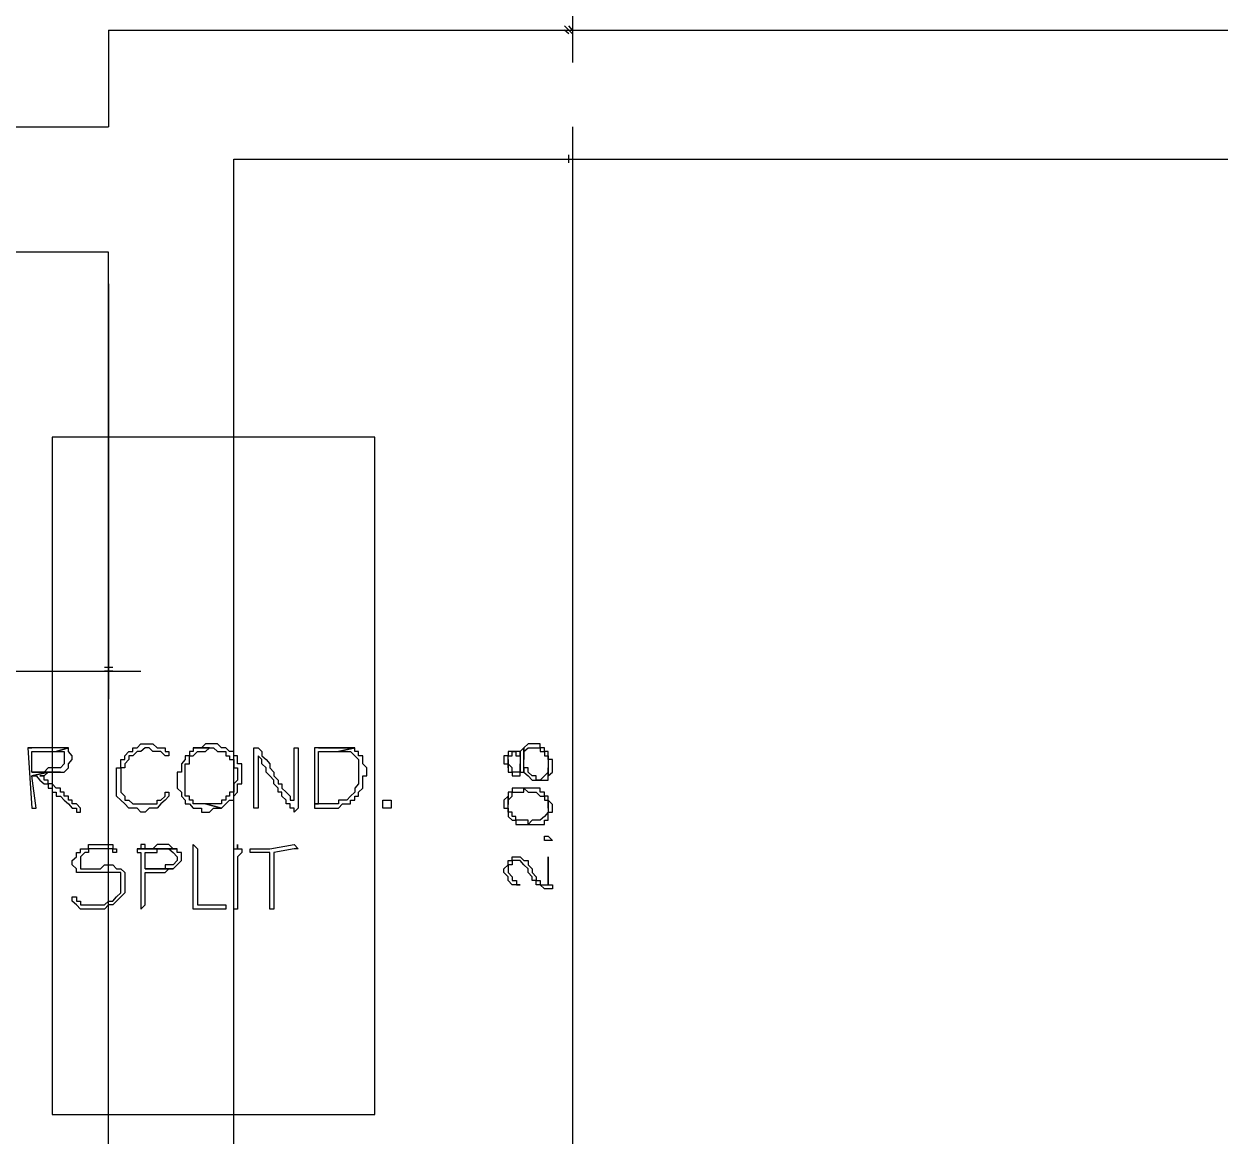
# Model space of a CAD drawing. Header units: millimetres. Extents: x -518.8 to -461.2, y 3.5 to 44.2.
# Drawn here: x -498.782 to -496.894, y 26.188 to 27.944 of the extents above; entities that cross this region are included whole.
import ezdxf

# ---------------------------------------------------------------- set-up
doc = ezdxf.new("R2010")
doc.units = ezdxf.units.MM
doc.header["$MEASUREMENT"] = 0
for name, color, linetype in [('10', 10, 'Continuous'), ('151', 151, 'Continuous'), ('16', 16, 'Continuous'), ('5', 5, 'Continuous'), ('MYSOLIDS', 7, 'Continuous')]:
    doc.layers.add(name, color=color, linetype=linetype)

msp = doc.modelspace()

# ---------------------------------------------------------------- linework, layer by layer
at = {"layer": '10'}
for points in [[(-498.6481, 27.9338), (-495.2933, 27.9338)], [(-500.0038, 27.7812), (-498.6481, 27.7812)], [(-498.4504, 25.6488), (-498.4504, 27.73), (-495.2933, 27.73)], [(-496.9925, 25.4451), (-498.6481, 25.4451), (-498.6481, 25.4451), (-498.6481, 27.5834), (-500.0038, 27.5834)]]:
    msp.add_lwpolyline(points, dxfattribs=at)
at = {"layer": '151'}
msp.add_lwpolyline([(-498.7369, 26.2218), (-498.2278, 26.2218), (-498.2278, 27.2909), (-498.7369, 27.2909), (-498.7369, 26.2218)], dxfattribs=at)
at = {"layer": '16'}
for points in [[(-497.9158, 28.9842), (-497.9158, 27.8827)], [(-497.9218, 27.9338), (-497.9286, 27.9406)], [(-497.9158, 27.9338), (-497.9218, 27.9406)], [(-498.597, 27.9338), (-497.8714, 27.9338)], [(-497.9218, 27.9278), (-497.9286, 27.9338)], [(-497.9158, 27.9278), (-497.9218, 27.9338)], [(-497.9158, 27.7812), (-497.9158, 25.5977)], [(-498.3993, 27.73), (-497.8714, 27.73)], [(-497.9218, 27.724), (-497.9218, 27.73), (-497.9218, 27.73), (-497.9218, 27.73), (-497.9218, 27.73), (-497.9218, 27.7368)], [(-497.9158, 27.7368), (-497.9158, 27.73), (-497.9158, 27.73), (-497.9158, 27.73), (-497.9158, 27.73), (-497.9158, 27.724)], [(-498.6481, 27.533), (-498.6481, 26.8774)], [(-500.0549, 26.9218), (-498.597, 26.9218)], [(-498.6542, 26.9278), (-498.6481, 26.9278), (-498.6481, 26.9278), (-498.6481, 26.9278), (-498.6481, 26.9278), (-498.6414, 26.9278)], [(-498.6414, 26.9218), (-498.6481, 26.9218), (-498.6481, 26.9218), (-498.6481, 26.9218), (-498.6481, 26.9218), (-498.6542, 26.9218)]]:
    msp.add_lwpolyline(points, dxfattribs=at)
at = {"layer": '5'}
msp.add_lwpolyline([(-498.6481, 27.9338), (-498.6481, 27.7812)], dxfattribs=at)
at = {"layer": 'MYSOLIDS'}
for points in [[(-498.5842, 26.8007), (-498.5902, 26.8007), (-498.597, 26.7947), (-498.597, 26.7947), (-498.603, 26.7947), (-498.603, 26.7947), (-498.6098, 26.7879), (-498.6158, 26.7879), (-498.6158, 26.7819), (-498.6158, 26.7819), (-498.6226, 26.7751), (-498.6226, 26.7751), (-498.6226, 26.7691), (-498.6286, 26.7691), (-498.6286, 26.7624), (-498.6286, 26.7624), (-498.6286, 26.7563), (-498.6286, 26.7496), (-498.6286, 26.7496), (-498.6286, 26.7436), (-498.6286, 26.7368), (-498.6286, 26.7308), (-498.6286, 26.7308), (-498.6226, 26.724), (-498.6226, 26.724), (-498.6226, 26.718), (-498.6158, 26.718), (-498.6098, 26.712), (-498.6098, 26.712), (-498.603, 26.712), (-498.603, 26.712), (-498.597, 26.712), (-498.5902, 26.712), (-498.5902, 26.712), (-498.5842, 26.712), (-498.5782, 26.712), (-498.5782, 26.712), (-498.5714, 26.712), (-498.5714, 26.718), (-498.5654, 26.718), (-498.5654, 26.718), (-498.5587, 26.724), (-498.5587, 26.724), (-498.5587, 26.7308), (-498.5527, 26.7308), (-498.5527, 26.7308), (-498.5527, 26.7308), (-498.5527, 26.724), (-498.5527, 26.724), (-498.5527, 26.724), (-498.5527, 26.724), (-498.5587, 26.718), (-498.5587, 26.718), (-498.5654, 26.712), (-498.5654, 26.712), (-498.5714, 26.7052), (-498.5714, 26.7052), (-498.5782, 26.7052), (-498.5782, 26.7052), (-498.5842, 26.7052), (-498.5902, 26.6992), (-498.5902, 26.6992), (-498.5902, 26.6992), (-498.597, 26.6992), (-498.603, 26.7052), (-498.6098, 26.7052), (-498.6098, 26.7052), (-498.6158, 26.7052), (-498.6226, 26.712), (-498.6226, 26.712), (-498.6226, 26.712), (-498.6286, 26.718), (-498.6286, 26.718), (-498.6354, 26.724), (-498.6354, 26.7308), (-498.6354, 26.7308), (-498.6354, 26.7368), (-498.6354, 26.7436), (-498.6354, 26.7436), (-498.6354, 26.7496), (-498.6354, 26.7563), (-498.6354, 26.7624), (-498.6354, 26.7624), (-498.6354, 26.7691), (-498.6286, 26.7691), (-498.6286, 26.7751), (-498.6286, 26.7819), (-498.6226, 26.7819), (-498.6226, 26.7879), (-498.6226, 26.7879), (-498.6158, 26.7947), (-498.6098, 26.7947), (-498.6098, 26.8007), (-498.603, 26.8007), (-498.603, 26.8007), (-498.597, 26.8067), (-498.5902, 26.8067), (-498.5902, 26.8067), (-498.5842, 26.8067), (-498.5782, 26.8067), (-498.5782, 26.8067), (-498.5714, 26.8007), (-498.5654, 26.8007), (-498.5654, 26.8007), (-498.5587, 26.8007), (-498.5587, 26.7947), (-498.5527, 26.7947), (-498.5527, 26.7879), (-498.5527, 26.7879), (-498.5527, 26.7879), (-498.5527, 26.7879), (-498.5527, 26.7879), (-498.5527, 26.7879), (-498.5587, 26.7879), (-498.5587, 26.7879), (-498.5587, 26.7879), (-498.5587, 26.7879), (-498.5654, 26.7947), (-498.5714, 26.7947), (-498.5714, 26.7947), (-498.5782, 26.7947), (-498.5842, 26.8007), (-498.5842, 26.8007), (-498.5842, 26.8007), (-498.5842, 26.8007), (-498.5842, 26.8007)], [(-498.4887, 26.8067), (-498.4887, 26.8067), (-498.4887, 26.8067), (-498.4948, 26.8067), (-498.5015, 26.8007), (-498.5075, 26.8007), (-498.5075, 26.8007), (-498.5143, 26.8007), (-498.4887, 26.8007), (-498.4887, 26.8007), (-498.4827, 26.8007), (-498.476, 26.7947), (-498.4699, 26.7947), (-498.4699, 26.7947), (-498.4632, 26.7947), (-498.4632, 26.7879), (-498.4572, 26.7879), (-498.4572, 26.7879), (-498.4572, 26.7819), (-498.4504, 26.7819), (-498.4504, 26.7751), (-498.4504, 26.7691), (-498.4444, 26.7691), (-498.4444, 26.7624), (-498.4444, 26.7563), (-498.4444, 26.7563), (-498.4444, 26.7496), (-498.4444, 26.7496), (-498.4504, 26.7436), (-498.4504, 26.7368), (-498.4504, 26.7368), (-498.4504, 26.7308), (-498.4572, 26.7308), (-498.4572, 26.724), (-498.4632, 26.724), (-498.4632, 26.718), (-498.4699, 26.718), (-498.4699, 26.712), (-498.476, 26.712), (-498.4827, 26.712), (-498.4827, 26.712), (-498.4887, 26.712), (-498.4948, 26.712), (-498.4699, 26.7052), (-498.4632, 26.712), (-498.4632, 26.712), (-498.4572, 26.718), (-498.4572, 26.718), (-498.4504, 26.718), (-498.4504, 26.724), (-498.4504, 26.724), (-498.4444, 26.7308), (-498.4444, 26.7368), (-498.4444, 26.7368), (-498.4444, 26.7436), (-498.4376, 26.7436), (-498.4376, 26.7496), (-498.4376, 26.7563), (-498.4376, 26.7563), (-498.4376, 26.7624), (-498.4376, 26.7624), (-498.4376, 26.7691), (-498.4376, 26.7751), (-498.4444, 26.7751), (-498.4444, 26.7819), (-498.4444, 26.7879), (-498.4504, 26.7879), (-498.4504, 26.7947), (-498.4504, 26.7947), (-498.4572, 26.7947), (-498.4632, 26.8007), (-498.4632, 26.8007), (-498.4699, 26.8007), (-498.4699, 26.8007), (-498.476, 26.8067), (-498.4827, 26.8067), (-498.4887, 26.8067), (-498.4887, 26.8067)], [(-497.9925, 26.8007), (-497.9925, 26.7819), (-497.9925, 26.7879), (-497.9925, 26.7879), (-497.9925, 26.7947), (-497.9925, 26.7947), (-497.9857, 26.8007), (-497.9857, 26.8007), (-497.9857, 26.8007), (-497.9797, 26.8007), (-497.9797, 26.8007), (-497.973, 26.8007), (-497.973, 26.8007), (-497.9669, 26.8007), (-497.9669, 26.8007), (-497.9669, 26.7947), (-497.9602, 26.7947), (-497.9602, 26.7947), (-497.9602, 26.7879), (-497.9602, 26.7879), (-497.9542, 26.7879), (-497.9542, 26.7819), (-497.9542, 26.7819), (-497.9542, 26.7751), (-497.9542, 26.7751), (-497.9542, 26.7691), (-497.9542, 26.7563), (-497.9542, 26.7563), (-497.9474, 26.7624), (-497.9474, 26.7624), (-497.9474, 26.7691), (-497.9474, 26.7691), (-497.9474, 26.7691), (-497.9474, 26.7751), (-497.9474, 26.7751), (-497.9474, 26.7819), (-497.9542, 26.7819), (-497.9542, 26.7879), (-497.9542, 26.7879), (-497.9542, 26.7879), (-497.9542, 26.7947), (-497.9602, 26.7947), (-497.9602, 26.8007), (-497.9602, 26.8007), (-497.9602, 26.8007), (-497.9669, 26.8007), (-497.9669, 26.8067), (-497.973, 26.8067), (-497.973, 26.8067), (-497.973, 26.8067), (-497.9797, 26.8067), (-497.9797, 26.8067), (-497.9857, 26.8067), (-497.9857, 26.8067), (-497.9857, 26.8067), (-497.9925, 26.8007), (-497.9925, 26.8007), (-497.9925, 26.8007), (-497.9925, 26.8007)], [(-498.7308, 26.8007), (-498.7308, 26.8007), (-498.7369, 26.8007), (-498.7436, 26.8007), (-498.7496, 26.8007), (-498.7496, 26.8007), (-498.7496, 26.8007), (-498.7564, 26.8007), (-498.7624, 26.8007), (-498.7692, 26.8007), (-498.7752, 26.8007), (-498.7692, 26.7052), (-498.7692, 26.7052), (-498.7692, 26.7052), (-498.7624, 26.7052), (-498.7624, 26.7052), (-498.7624, 26.7052), (-498.7692, 26.7563), (-498.7436, 26.7624), (-498.7369, 26.7624), (-498.7369, 26.7624), (-498.7308, 26.7624), (-498.7241, 26.7624), (-498.7241, 26.7624), (-498.7692, 26.7624), (-498.7692, 26.7947), (-498.7624, 26.7947), (-498.7624, 26.7947), (-498.7564, 26.7947), (-498.7496, 26.7947), (-498.7496, 26.7947), (-498.7436, 26.7947), (-498.7369, 26.7947), (-498.7308, 26.7947), (-498.7113, 26.8007), (-498.7181, 26.8007), (-498.7181, 26.8007), (-498.7241, 26.8007), (-498.7308, 26.8007), (-498.7308, 26.8007), (-498.7308, 26.8007)], [(-498.7692, 26.8007), (-498.7752, 26.8007), (-498.7752, 26.8007), (-498.7692, 26.8007), (-498.7692, 26.8007), (-498.7692, 26.8007), (-498.7692, 26.8007)], [(-498.7113, 26.8007), (-498.7308, 26.7947), (-498.7308, 26.7947), (-498.7241, 26.7947), (-498.7241, 26.7947), (-498.7181, 26.7947), (-498.7181, 26.7947), (-498.7181, 26.7879), (-498.7181, 26.7819), (-498.7181, 26.7819), (-498.7181, 26.7751), (-498.7181, 26.7751), (-498.7241, 26.7691), (-498.7241, 26.7691), (-498.7308, 26.7691), (-498.7308, 26.7691), (-498.7369, 26.7691), (-498.7369, 26.7691), (-498.7436, 26.7691), (-498.7496, 26.7624), (-498.7564, 26.7624), (-498.7624, 26.7624), (-498.7692, 26.7624), (-498.7241, 26.7624), (-498.7181, 26.7624), (-498.7181, 26.7624), (-498.7113, 26.7691), (-498.7113, 26.7691), (-498.7113, 26.7751), (-498.7053, 26.7819), (-498.7053, 26.7819), (-498.7053, 26.7879), (-498.7113, 26.7947), (-498.7113, 26.7947), (-498.7113, 26.8007), (-498.7113, 26.8007)], [(-498.5143, 26.8007), (-498.5143, 26.7947), (-498.5203, 26.7947), (-498.5203, 26.7879), (-498.5271, 26.7879), (-498.5271, 26.7879), (-498.5271, 26.7819), (-498.5331, 26.7751), (-498.5331, 26.7751), (-498.5331, 26.7691), (-498.5331, 26.7624), (-498.5399, 26.7624), (-498.5399, 26.7563), (-498.5399, 26.7496), (-498.5399, 26.7496), (-498.5399, 26.7436), (-498.5399, 26.7368), (-498.5331, 26.7308), (-498.5331, 26.7308), (-498.5331, 26.724), (-498.5331, 26.724), (-498.5271, 26.718), (-498.5271, 26.712), (-498.5203, 26.712), (-498.5203, 26.712), (-498.5143, 26.7052), (-498.5143, 26.7052), (-498.5075, 26.7052), (-498.5015, 26.7052), (-498.5015, 26.6992), (-498.4948, 26.6992), (-498.4948, 26.6992), (-498.4887, 26.6992), (-498.4827, 26.7052), (-498.476, 26.7052), (-498.476, 26.7052), (-498.476, 26.7052), (-498.4699, 26.7052), (-498.4948, 26.712), (-498.4948, 26.712), (-498.5015, 26.712), (-498.5075, 26.712), (-498.5075, 26.712), (-498.5143, 26.712), (-498.5143, 26.718), (-498.5203, 26.718), (-498.5203, 26.718), (-498.5203, 26.724), (-498.5271, 26.724), (-498.5271, 26.7308), (-498.5271, 26.7368), (-498.5271, 26.7368), (-498.5271, 26.7436), (-498.5271, 26.7496), (-498.5271, 26.7496), (-498.5271, 26.7563), (-498.5271, 26.7624), (-498.5271, 26.7691), (-498.5271, 26.7691), (-498.5271, 26.7751), (-498.5203, 26.7751), (-498.5203, 26.7819), (-498.5203, 26.7879), (-498.5143, 26.7879), (-498.5143, 26.7879), (-498.5075, 26.7947), (-498.5075, 26.7947), (-498.5015, 26.7947), (-498.4948, 26.7947), (-498.4887, 26.8007), (-498.4887, 26.8007), (-498.5143, 26.8007), (-498.5143, 26.8007)], [(-498.4121, 26.7879), (-498.4121, 26.7052), (-498.4121, 26.7052), (-498.4121, 26.7052), (-498.4121, 26.7052), (-498.4121, 26.7052), (-498.4188, 26.7052), (-498.4188, 26.7052), (-498.4188, 26.7052), (-498.4188, 26.7052), (-498.4188, 26.7947), (-498.4188, 26.8007), (-498.4188, 26.8007), (-498.4121, 26.8007), (-498.4121, 26.8007), (-498.4121, 26.8007), (-498.4121, 26.8007), (-498.406, 26.7947), (-498.406, 26.7947), (-498.406, 26.7947), (-498.406, 26.7879), (-498.3993, 26.7819), (-498.3993, 26.7819), (-498.3933, 26.7751), (-498.3933, 26.7691), (-498.3933, 26.7691), (-498.3872, 26.7624), (-498.3872, 26.7624), (-498.3872, 26.7563), (-498.3805, 26.7496), (-498.3805, 26.7496), (-498.3805, 26.7436), (-498.3745, 26.7436), (-498.3745, 26.7368), (-498.3677, 26.7308), (-498.3677, 26.7308), (-498.3617, 26.724), (-498.3617, 26.724), (-498.3617, 26.718), (-498.3549, 26.718), (-498.3549, 26.718), (-498.3549, 26.724), (-498.3549, 26.724), (-498.3549, 26.7308), (-498.3549, 26.7368), (-498.3549, 26.7368), (-498.3549, 26.7436), (-498.3549, 26.7496), (-498.3549, 26.7496), (-498.3549, 26.7563), (-498.3549, 26.7624), (-498.3549, 26.7691), (-498.3549, 26.7691), (-498.3549, 26.7751), (-498.3549, 26.7751), (-498.3549, 26.7819), (-498.3549, 26.7879), (-498.3549, 26.7947), (-498.3549, 26.8007), (-498.3549, 26.8007), (-498.3549, 26.8007), (-498.3549, 26.8007), (-498.3549, 26.8007), (-498.3549, 26.8007), (-498.3489, 26.8007), (-498.3489, 26.8007), (-498.3489, 26.8007), (-498.3489, 26.8007), (-498.3489, 26.7947), (-498.3489, 26.7947), (-498.3489, 26.7879), (-498.3489, 26.7879), (-498.3489, 26.7819), (-498.3489, 26.7751), (-498.3489, 26.7691), (-498.3489, 26.7691), (-498.3489, 26.7624), (-498.3489, 26.7563), (-498.3489, 26.7496), (-498.3489, 26.7496), (-498.3489, 26.7496), (-498.3489, 26.7436), (-498.3489, 26.7368), (-498.3489, 26.7308), (-498.3489, 26.7308), (-498.3489, 26.724), (-498.3489, 26.718), (-498.3489, 26.712), (-498.3489, 26.712), (-498.3489, 26.7052), (-498.3489, 26.7052), (-498.3489, 26.7052), (-498.3489, 26.7052), (-498.3549, 26.6992), (-498.3549, 26.6992), (-498.3549, 26.7052), (-498.3549, 26.7052), (-498.3617, 26.7052), (-498.3617, 26.712), (-498.3677, 26.712), (-498.3677, 26.718), (-498.3745, 26.724), (-498.3745, 26.7308), (-498.3805, 26.7308), (-498.3805, 26.7368), (-498.3805, 26.7368), (-498.3872, 26.7436), (-498.3872, 26.7496), (-498.3872, 26.7496), (-498.3933, 26.7563), (-498.3933, 26.7563), (-498.3993, 26.7624), (-498.3993, 26.7691), (-498.3993, 26.7691), (-498.406, 26.7751), (-498.406, 26.7819), (-498.4121, 26.7879), (-498.4121, 26.7879), (-498.4121, 26.7879), (-498.4121, 26.7879), (-498.4121, 26.7879)], [(-498.2594, 26.8007), (-498.285, 26.7947), (-498.285, 26.7947), (-498.279, 26.7947), (-498.2722, 26.7947), (-498.2722, 26.7947), (-498.2662, 26.7947), (-498.2594, 26.7879), (-498.2594, 26.7879), (-498.2594, 26.7879), (-498.2594, 26.7879), (-498.2534, 26.7819), (-498.2534, 26.7751), (-498.2534, 26.7751), (-498.2534, 26.7691), (-498.2534, 26.7624), (-498.2534, 26.7563), (-498.2534, 26.7563), (-498.2534, 26.7496), (-498.2534, 26.7436), (-498.2534, 26.7436), (-498.2594, 26.7368), (-498.2594, 26.7368), (-498.2594, 26.7308), (-498.2662, 26.724), (-498.2662, 26.724), (-498.2722, 26.718), (-498.2722, 26.718), (-498.279, 26.718), (-498.285, 26.718), (-498.285, 26.712), (-498.2918, 26.712), (-498.2918, 26.712), (-498.2978, 26.712), (-498.2978, 26.712), (-498.3038, 26.712), (-498.3105, 26.712), (-498.3166, 26.712), (-498.3233, 26.712), (-498.3233, 26.7052), (-498.3233, 26.7052), (-498.3233, 26.7052), (-498.3166, 26.7052), (-498.3105, 26.7052), (-498.3105, 26.7052), (-498.3038, 26.7052), (-498.2978, 26.7052), (-498.2918, 26.7052), (-498.2918, 26.7052), (-498.285, 26.7052), (-498.285, 26.7052), (-498.279, 26.712), (-498.2722, 26.712), (-498.2722, 26.712), (-498.2662, 26.712), (-498.2662, 26.718), (-498.2594, 26.718), (-498.2594, 26.724), (-498.2534, 26.724), (-498.2534, 26.7308), (-498.2534, 26.7308), (-498.2466, 26.7368), (-498.2466, 26.7368), (-498.2466, 26.7436), (-498.2466, 26.7496), (-498.2466, 26.7563), (-498.2406, 26.7563), (-498.2406, 26.7624), (-498.2406, 26.7624), (-498.2406, 26.7691), (-498.2466, 26.7751), (-498.2466, 26.7819), (-498.2466, 26.7819), (-498.2466, 26.7879), (-498.2534, 26.7879), (-498.2534, 26.7947), (-498.2534, 26.7947), (-498.2594, 26.7947), (-498.2594, 26.8007), (-498.2594, 26.8007)], [(-498.3166, 26.8007), (-498.3233, 26.8007), (-498.3233, 26.8007), (-498.3233, 26.7947), (-498.3233, 26.7947), (-498.3233, 26.7879), (-498.3233, 26.7819), (-498.3233, 26.7819), (-498.3233, 26.7751), (-498.3233, 26.7691), (-498.3233, 26.7624), (-498.3233, 26.7624), (-498.3233, 26.7563), (-498.3233, 26.7496), (-498.3233, 26.7436), (-498.3233, 26.7436), (-498.3233, 26.7368), (-498.3233, 26.7308), (-498.3233, 26.724), (-498.3233, 26.724), (-498.3233, 26.718), (-498.3233, 26.712), (-498.3233, 26.712), (-498.3166, 26.712), (-498.3166, 26.712), (-498.3166, 26.718), (-498.3166, 26.724), (-498.3166, 26.724), (-498.3166, 26.7308), (-498.3166, 26.7368), (-498.3166, 26.7436), (-498.3166, 26.7436), (-498.3166, 26.7496), (-498.3166, 26.7496), (-498.3166, 26.7563), (-498.3166, 26.7624), (-498.3166, 26.7691), (-498.3166, 26.7691), (-498.3166, 26.7751), (-498.3166, 26.7819), (-498.3166, 26.7819), (-498.3166, 26.7879), (-498.3166, 26.7947), (-498.3166, 26.7947), (-498.3105, 26.7947), (-498.3038, 26.7947), (-498.2978, 26.7947), (-498.2978, 26.7947), (-498.2918, 26.7947), (-498.2918, 26.7947), (-498.285, 26.7947), (-498.2594, 26.8007), (-498.2662, 26.8007), (-498.3166, 26.8007), (-498.3166, 26.8007), (-498.3166, 26.8007), (-498.3166, 26.8007)], [(-498.285, 26.8007), (-498.285, 26.8007), (-498.2918, 26.8007), (-498.2978, 26.8007), (-498.2978, 26.8007), (-498.3038, 26.8007), (-498.3038, 26.8007), (-498.3105, 26.8007), (-498.3166, 26.8007), (-498.2662, 26.8007), (-498.2662, 26.8007), (-498.2722, 26.8007), (-498.279, 26.8007), (-498.285, 26.8007), (-498.285, 26.8007)], [(-498.0241, 26.7819), (-498.0241, 26.7819), (-498.0241, 26.7751), (-498.0173, 26.7751), (-498.0173, 26.7691), (-498.0173, 26.7691), (-498.0173, 26.7819), (-498.0173, 26.7819), (-498.0173, 26.7879), (-498.0173, 26.7879), (-498.0113, 26.7879), (-498.0113, 26.7947), (-498.0113, 26.7947), (-498.0113, 26.7947), (-498.0053, 26.7947), (-498.0053, 26.7879), (-497.9985, 26.7879), (-497.9985, 26.7879), (-497.9985, 26.7819), (-497.9985, 26.7819), (-497.9985, 26.7751), (-497.9985, 26.7751), (-497.9985, 26.7624), (-497.9985, 26.7624), (-497.9925, 26.7624), (-497.9925, 26.7691), (-497.9925, 26.7624), (-497.9925, 26.7624), (-497.9857, 26.7563), (-497.9857, 26.7563), (-497.9857, 26.7563), (-497.9797, 26.7496), (-497.9797, 26.7496), (-497.9797, 26.7496), (-497.973, 26.7496), (-497.973, 26.7496), (-497.9669, 26.7496), (-497.9669, 26.7496), (-497.9602, 26.7496), (-497.9602, 26.7496), (-497.9542, 26.7496), (-497.9542, 26.7563), (-497.9542, 26.7563), (-497.9542, 26.7691), (-497.9542, 26.7691), (-497.9542, 26.7624), (-497.9542, 26.7624), (-497.9542, 26.7624), (-497.9602, 26.7563), (-497.9602, 26.7563), (-497.9602, 26.7563), (-497.9669, 26.7496), (-497.9669, 26.7496), (-497.9669, 26.7496), (-497.973, 26.7496), (-497.973, 26.7563), (-497.9797, 26.7563), (-497.9797, 26.7563), (-497.9797, 26.7563), (-497.9857, 26.7624), (-497.9857, 26.7624), (-497.9857, 26.7624), (-497.9857, 26.7691), (-497.9925, 26.7691), (-497.9925, 26.7751), (-497.9925, 26.7751), (-497.9925, 26.7751), (-497.9925, 26.7819), (-497.9925, 26.7819), (-497.9925, 26.8007), (-497.9985, 26.7947), (-497.9985, 26.7947), (-497.9985, 26.7879), (-497.9985, 26.7879), (-497.9985, 26.7947), (-498.0053, 26.7947), (-498.0053, 26.7947), (-498.0053, 26.7947), (-498.0113, 26.7947), (-498.0113, 26.7947), (-498.0113, 26.7947), (-498.0173, 26.7947), (-498.0173, 26.7947), (-498.0173, 26.7947), (-498.0173, 26.7879), (-498.0241, 26.7879), (-498.0241, 26.7819), (-498.0241, 26.7819)], [(-498.0173, 26.7691), (-498.0173, 26.7624), (-498.0113, 26.7624), (-498.0113, 26.7624), (-498.0113, 26.7563), (-498.0053, 26.7563), (-498.0053, 26.7563), (-498.0053, 26.7563), (-497.9985, 26.7563), (-497.9985, 26.7624), (-497.9985, 26.7751), (-497.9985, 26.7691), (-497.9985, 26.7691), (-497.9985, 26.7624), (-497.9985, 26.7624), (-498.0053, 26.7624), (-498.0053, 26.7624), (-498.0053, 26.7624), (-498.0113, 26.7624), (-498.0113, 26.7691), (-498.0113, 26.7691), (-498.0173, 26.7751), (-498.0173, 26.7751), (-498.0173, 26.7751), (-498.0173, 26.7819), (-498.0173, 26.7691), (-498.0173, 26.7691)], [(-498.7436, 26.7624), (-498.7692, 26.7563), (-498.7624, 26.7563), (-498.7564, 26.7496), (-498.7564, 26.7496), (-498.7496, 26.7436), (-498.7436, 26.7436), (-498.7436, 26.7368), (-498.7369, 26.7368), (-498.7369, 26.7308), (-498.7308, 26.7308), (-498.7308, 26.724), (-498.7241, 26.724), (-498.7241, 26.724), (-498.7181, 26.718), (-498.7181, 26.718), (-498.7181, 26.718), (-498.7113, 26.712), (-498.7053, 26.7052), (-498.6985, 26.7052), (-498.6985, 26.6992), (-498.6925, 26.6992), (-498.6925, 26.6992), (-498.6925, 26.6992), (-498.6925, 26.7052), (-498.6925, 26.7052), (-498.6925, 26.7052), (-498.6985, 26.712), (-498.6985, 26.712), (-498.6985, 26.712), (-498.7053, 26.712), (-498.7053, 26.718), (-498.7113, 26.718), (-498.7113, 26.724), (-498.7181, 26.724), (-498.7181, 26.7308), (-498.7241, 26.7308), (-498.7241, 26.7368), (-498.7308, 26.7368), (-498.7308, 26.7368), (-498.7369, 26.7436), (-498.7436, 26.7436), (-498.7436, 26.7496), (-498.7496, 26.7496), (-498.7496, 26.7563), (-498.7564, 26.7563), (-498.7564, 26.7563), (-498.7496, 26.7563), (-498.7436, 26.7624), (-498.7436, 26.7624)], [(-498.0173, 26.724), (-498.0173, 26.7112), (-498.0173, 26.7112), (-498.0173, 26.718), (-498.0173, 26.718), (-498.0113, 26.724), (-498.0113, 26.724), (-498.0113, 26.7308), (-498.0113, 26.7308), (-498.0053, 26.7308), (-498.0053, 26.7308), (-497.9985, 26.7308), (-497.9985, 26.7308), (-497.9925, 26.7308), (-497.9925, 26.7368), (-497.9925, 26.7368), (-497.9857, 26.7308), (-497.9857, 26.7308), (-497.9797, 26.7308), (-497.9797, 26.7308), (-497.9797, 26.7308), (-497.973, 26.7308), (-497.973, 26.7308), (-497.9669, 26.724), (-497.9669, 26.724), (-497.9602, 26.724), (-497.9602, 26.724), (-497.9602, 26.718), (-497.9602, 26.718), (-497.9542, 26.718), (-497.9542, 26.7112), (-497.9542, 26.7112), (-497.9542, 26.7052), (-497.9542, 26.718), (-497.9542, 26.724), (-497.9542, 26.724), (-497.9602, 26.724), (-497.9602, 26.7308), (-497.9669, 26.7308), (-497.9669, 26.7308), (-497.9669, 26.7368), (-497.973, 26.7368), (-497.973, 26.7368), (-497.9797, 26.7368), (-497.9797, 26.7368), (-497.9857, 26.7368), (-497.9857, 26.7368), (-497.9925, 26.7368), (-497.9925, 26.7368), (-497.9985, 26.7368), (-497.9985, 26.7368), (-498.0053, 26.7368), (-498.0053, 26.7368), (-498.0113, 26.7368), (-498.0113, 26.7308), (-498.0113, 26.7308), (-498.0113, 26.7308), (-498.0173, 26.7308), (-498.0173, 26.724), (-498.0173, 26.724)], [(-498.2083, 26.7052), (-498.2151, 26.7052), (-498.2151, 26.7052), (-498.2151, 26.7112), (-498.2151, 26.7112), (-498.2151, 26.7112), (-498.2151, 26.718), (-498.2083, 26.718), (-498.2083, 26.718), (-498.2023, 26.718), (-498.2023, 26.718), (-498.2023, 26.7112), (-498.2023, 26.7112), (-498.2023, 26.7052), (-498.2083, 26.7052), (-498.2083, 26.7052), (-498.2083, 26.7052), (-498.2083, 26.7052), (-498.2083, 26.7052), (-498.2083, 26.7052)], [(-498.0241, 26.7112), (-498.0241, 26.7112), (-498.0241, 26.7052), (-498.0173, 26.7052), (-498.0173, 26.6992), (-498.0173, 26.6992), (-498.0173, 26.6924), (-498.0173, 26.6924), (-498.0113, 26.6864), (-498.0113, 26.6864), (-498.0053, 26.6864), (-498.0053, 26.6864), (-498.0053, 26.6797), (-497.9985, 26.6797), (-497.9985, 26.6797), (-497.9985, 26.6797), (-497.9925, 26.6797), (-497.9925, 26.6797), (-497.9857, 26.6797), (-497.9857, 26.6797), (-497.9797, 26.6797), (-497.9797, 26.6797), (-497.973, 26.6797), (-497.973, 26.6797), (-497.9669, 26.6797), (-497.9669, 26.6797), (-497.9602, 26.6797), (-497.9602, 26.6864), (-497.9602, 26.6864), (-497.9542, 26.6864), (-497.9542, 26.6924), (-497.9542, 26.6924), (-497.9542, 26.6992), (-497.9542, 26.6992), (-497.9474, 26.6992), (-497.9474, 26.7052), (-497.9474, 26.7052), (-497.9474, 26.7112), (-497.9474, 26.7112), (-497.9542, 26.718), (-497.9542, 26.718), (-497.9542, 26.718), (-497.9542, 26.7052), (-497.9542, 26.7052), (-497.9542, 26.7052), (-497.9542, 26.6992), (-497.9542, 26.6992), (-497.9602, 26.6924), (-497.9602, 26.6924), (-497.9602, 26.6924), (-497.9669, 26.6864), (-497.9669, 26.6864), (-497.9669, 26.6864), (-497.973, 26.6864), (-497.973, 26.6864), (-497.9797, 26.6864), (-497.9857, 26.6797), (-497.9857, 26.6797), (-497.9857, 26.6864), (-497.9925, 26.6864), (-497.9925, 26.6864), (-497.9985, 26.6864), (-497.9985, 26.6864), (-498.0053, 26.6864), (-498.0053, 26.6864), (-498.0053, 26.6924), (-498.0053, 26.6924), (-498.0113, 26.6924), (-498.0113, 26.6992), (-498.0113, 26.6992), (-498.0173, 26.6992), (-498.0173, 26.7052), (-498.0173, 26.7052), (-498.0173, 26.7112), (-498.0173, 26.724), (-498.0173, 26.724), (-498.0173, 26.724), (-498.0241, 26.718), (-498.0241, 26.718), (-498.0241, 26.7112), (-498.0241, 26.7112)], [(-497.9474, 26.6541), (-497.9542, 26.6541), (-497.9542, 26.6541), (-497.9542, 26.6541), (-497.9542, 26.6541), (-497.9602, 26.6541), (-497.9602, 26.6541), (-497.9602, 26.6541), (-497.9602, 26.6541), (-497.9602, 26.6609), (-497.9602, 26.6609), (-497.9542, 26.6609), (-497.9542, 26.6609), (-497.9542, 26.6609), (-497.9542, 26.6609), (-497.9474, 26.6541), (-497.9474, 26.6541), (-497.9474, 26.6541), (-497.9474, 26.6541), (-497.9474, 26.6541)], [(-498.6354, 26.6353), (-498.6414, 26.6353), (-498.6414, 26.6353), (-498.6414, 26.6353), (-498.6414, 26.6353), (-498.6414, 26.6413), (-498.6481, 26.6413), (-498.6542, 26.6413), (-498.6609, 26.6413), (-498.6609, 26.6413), (-498.6609, 26.6413), (-498.6669, 26.6413), (-498.6737, 26.6413), (-498.6797, 26.6413), (-498.6797, 26.6353), (-498.6857, 26.6353), (-498.6857, 26.6353), (-498.6925, 26.6285), (-498.6925, 26.6225), (-498.6925, 26.6225), (-498.6925, 26.6225), (-498.6925, 26.6157), (-498.6925, 26.6097), (-498.6857, 26.6097), (-498.6857, 26.6097), (-498.6797, 26.6097), (-498.6797, 26.6097), (-498.6737, 26.6097), (-498.6669, 26.6097), (-498.6669, 26.6097), (-498.6669, 26.6097), (-498.6609, 26.6097), (-498.6542, 26.6157), (-498.6481, 26.6157), (-498.6481, 26.6157), (-498.6414, 26.6157), (-498.6354, 26.6097), (-498.6286, 26.6097), (-498.6286, 26.6097), (-498.6286, 26.6097), (-498.6226, 26.6037), (-498.6226, 26.5969), (-498.6226, 26.5969), (-498.6226, 26.5909), (-498.6226, 26.5909), (-498.6226, 26.5842), (-498.6226, 26.5782), (-498.6226, 26.5714), (-498.6226, 26.5714), (-498.6286, 26.5654), (-498.6286, 26.5654), (-498.6354, 26.5586), (-498.6354, 26.5586), (-498.6354, 26.5586), (-498.6414, 26.5526), (-498.6414, 26.5526), (-498.6481, 26.5526), (-498.6542, 26.5458), (-498.6542, 26.5458), (-498.6609, 26.5458), (-498.6669, 26.5458), (-498.6669, 26.5458), (-498.6737, 26.5458), (-498.6797, 26.5458), (-498.6797, 26.5458), (-498.6857, 26.5458), (-498.6925, 26.5458), (-498.6925, 26.5458), (-498.6985, 26.5526), (-498.6985, 26.5526), (-498.7053, 26.5586), (-498.7053, 26.5586), (-498.7053, 26.5586), (-498.7053, 26.5654), (-498.7053, 26.5654), (-498.7053, 26.5654), (-498.7053, 26.5654), (-498.6985, 26.5654), (-498.6985, 26.5654), (-498.6985, 26.5586), (-498.6985, 26.5586), (-498.6925, 26.5586), (-498.6925, 26.5526), (-498.6857, 26.5526), (-498.6857, 26.5526), (-498.6797, 26.5526), (-498.6737, 26.5526), (-498.6737, 26.5526), (-498.6669, 26.5526), (-498.6609, 26.5526), (-498.6542, 26.5526), (-498.6542, 26.5526), (-498.6481, 26.5586), (-498.6481, 26.5586), (-498.6414, 26.5586), (-498.6414, 26.5586), (-498.6354, 26.5654), (-498.6354, 26.5654), (-498.6286, 26.5714), (-498.6286, 26.5782), (-498.6286, 26.5782), (-498.6286, 26.5842), (-498.6286, 26.5842), (-498.6286, 26.5909), (-498.6286, 26.5969), (-498.6286, 26.6037), (-498.6354, 26.6037), (-498.6354, 26.6037), (-498.6414, 26.6037), (-498.6481, 26.6037), (-498.6481, 26.6037), (-498.6481, 26.6037), (-498.6542, 26.6037), (-498.6609, 26.6037), (-498.6669, 26.6037), (-498.6669, 26.6037), (-498.6737, 26.6037), (-498.6797, 26.6037), (-498.6797, 26.6037), (-498.6857, 26.6037), (-498.6925, 26.6037), (-498.6985, 26.6037), (-498.6985, 26.6037), (-498.6985, 26.6097), (-498.7053, 26.6157), (-498.7053, 26.6157), (-498.7053, 26.6157), (-498.7053, 26.6225), (-498.6985, 26.6285), (-498.6985, 26.6285), (-498.6985, 26.6353), (-498.6925, 26.6353), (-498.6925, 26.6413), (-498.6857, 26.6413), (-498.6797, 26.6413), (-498.6797, 26.6481), (-498.6737, 26.6481), (-498.6669, 26.6481), (-498.6669, 26.6481), (-498.6609, 26.6481), (-498.6609, 26.6481), (-498.6542, 26.6481), (-498.6481, 26.6481), (-498.6414, 26.6481), (-498.6414, 26.6413), (-498.6354, 26.6413), (-498.6354, 26.6353), (-498.6354, 26.6353), (-498.6354, 26.6353), (-498.6354, 26.6353), (-498.6354, 26.6353), (-498.6354, 26.6353), (-498.6354, 26.6353), (-498.6354, 26.6353), (-498.6354, 26.6353)], [(-498.597, 26.6481), (-498.597, 26.6481), (-498.597, 26.6413), (-498.603, 26.6413), (-498.603, 26.6413), (-498.5587, 26.6413), (-498.5587, 26.6413), (-498.5527, 26.6413), (-498.5459, 26.6353), (-498.5459, 26.6353), (-498.5459, 26.6353), (-498.5399, 26.6285), (-498.5399, 26.6285), (-498.5399, 26.6285), (-498.5399, 26.6225), (-498.5459, 26.6157), (-498.5459, 26.6157), (-498.5527, 26.6157), (-498.5527, 26.6157), (-498.5587, 26.6157), (-498.5587, 26.6097), (-498.5654, 26.6097), (-498.5714, 26.6097), (-498.5714, 26.6097), (-498.5782, 26.6097), (-498.5842, 26.6097), (-498.5902, 26.6097), (-498.5459, 26.6097), (-498.5459, 26.6097), (-498.5399, 26.6157), (-498.5399, 26.6157), (-498.5331, 26.6225), (-498.5331, 26.6225), (-498.5331, 26.6285), (-498.5331, 26.6285), (-498.5331, 26.6353), (-498.5399, 26.6353), (-498.5399, 26.6413), (-498.5399, 26.6413), (-498.5902, 26.6413), (-498.5902, 26.6481), (-498.597, 26.6481), (-498.597, 26.6481)], [(-498.603, 26.6413), (-498.603, 26.6353), (-498.597, 26.6353), (-498.597, 26.6285), (-498.597, 26.6285), (-498.597, 26.6225), (-498.597, 26.6157), (-498.597, 26.6157), (-498.597, 26.6097), (-498.597, 26.6037), (-498.597, 26.5969), (-498.597, 26.5969), (-498.597, 26.5909), (-498.597, 26.5842), (-498.597, 26.5782), (-498.597, 26.5782), (-498.597, 26.5714), (-498.597, 26.5654), (-498.597, 26.5654), (-498.597, 26.5586), (-498.597, 26.5526), (-498.597, 26.5526), (-498.597, 26.5458), (-498.597, 26.5458), (-498.597, 26.5458), (-498.5902, 26.5526), (-498.5902, 26.5526), (-498.5902, 26.5586), (-498.5902, 26.5586), (-498.5902, 26.5654), (-498.5902, 26.5714), (-498.5902, 26.5714), (-498.5902, 26.5782), (-498.5902, 26.5842), (-498.5902, 26.5909), (-498.5902, 26.5909), (-498.5902, 26.5969), (-498.5902, 26.5969), (-498.5902, 26.6037), (-498.5902, 26.6037), (-498.5842, 26.6037), (-498.5842, 26.6037), (-498.5782, 26.6037), (-498.5714, 26.6037), (-498.5654, 26.6037), (-498.5587, 26.6037), (-498.5587, 26.6037), (-498.5527, 26.6097), (-498.5527, 26.6097), (-498.5459, 26.6097), (-498.5902, 26.6097), (-498.5902, 26.6097), (-498.5902, 26.6157), (-498.5902, 26.6157), (-498.5902, 26.6225), (-498.5902, 26.6285), (-498.5902, 26.6353), (-498.5902, 26.6353), (-498.5902, 26.6353), (-498.5842, 26.6353), (-498.5782, 26.6353), (-498.5714, 26.6353), (-498.5714, 26.6353), (-498.5714, 26.6413), (-498.5654, 26.6413), (-498.5587, 26.6413), (-498.603, 26.6413), (-498.603, 26.6413)], [(-498.5587, 26.6481), (-498.5654, 26.6481), (-498.5714, 26.6481), (-498.5714, 26.6481), (-498.5782, 26.6413), (-498.5842, 26.6413), (-498.5842, 26.6413), (-498.5902, 26.6413), (-498.5399, 26.6413), (-498.5459, 26.6413), (-498.5527, 26.6481), (-498.5527, 26.6481), (-498.5587, 26.6481), (-498.5587, 26.6481)], [(-498.5075, 26.5526), (-498.5015, 26.5526), (-498.5015, 26.5526), (-498.4948, 26.5526), (-498.4887, 26.5526), (-498.4827, 26.5526), (-498.4827, 26.5526), (-498.476, 26.5526), (-498.4699, 26.5526), (-498.4699, 26.5526), (-498.4699, 26.5526), (-498.4632, 26.5526), (-498.4632, 26.5526), (-498.4632, 26.5526), (-498.4632, 26.5526), (-498.4632, 26.5458), (-498.4699, 26.5458), (-498.4699, 26.5458), (-498.476, 26.5458), (-498.476, 26.5458), (-498.4827, 26.5458), (-498.4827, 26.5458), (-498.4887, 26.5458), (-498.4948, 26.5458), (-498.5015, 26.5458), (-498.5015, 26.5458), (-498.5075, 26.5458), (-498.5075, 26.5458), (-498.5075, 26.5458), (-498.5143, 26.5458), (-498.5143, 26.5458), (-498.5143, 26.5526), (-498.5143, 26.5526), (-498.5143, 26.5526), (-498.5143, 26.5526), (-498.5143, 26.5586), (-498.5143, 26.5654), (-498.5143, 26.5714), (-498.5143, 26.5714), (-498.5143, 26.5782), (-498.5143, 26.5842), (-498.5143, 26.5842), (-498.5143, 26.5909), (-498.5143, 26.5969), (-498.5143, 26.6037), (-498.5143, 26.6037), (-498.5143, 26.6097), (-498.5143, 26.6097), (-498.5143, 26.6157), (-498.5143, 26.6225), (-498.5143, 26.6285), (-498.5143, 26.6285), (-498.5143, 26.6353), (-498.5143, 26.6413), (-498.5143, 26.6413), (-498.5143, 26.6413), (-498.5143, 26.6413), (-498.5143, 26.6481), (-498.5143, 26.6481), (-498.5075, 26.6413), (-498.5075, 26.6413), (-498.5075, 26.6413), (-498.5075, 26.6413), (-498.5075, 26.6413), (-498.5075, 26.6353), (-498.5075, 26.6285), (-498.5075, 26.6225), (-498.5075, 26.6225), (-498.5075, 26.6157), (-498.5075, 26.6097), (-498.5075, 26.6097), (-498.5075, 26.6037), (-498.5075, 26.5969), (-498.5075, 26.5909), (-498.5075, 26.5909), (-498.5075, 26.5842), (-498.5075, 26.5842), (-498.5075, 26.5782), (-498.5075, 26.5714), (-498.5075, 26.5714), (-498.5075, 26.5654), (-498.5075, 26.5654), (-498.5075, 26.5586), (-498.5075, 26.5526), (-498.5075, 26.5526), (-498.5075, 26.5526), (-498.5075, 26.5526), (-498.5075, 26.5526)], [(-498.4444, 26.5842), (-498.4444, 26.5842), (-498.4444, 26.5782), (-498.4444, 26.5714), (-498.4444, 26.5714), (-498.4444, 26.5654), (-498.4444, 26.5586), (-498.4444, 26.5526), (-498.4444, 26.5526), (-498.4444, 26.5526), (-498.4444, 26.5458), (-498.4444, 26.5458), (-498.4444, 26.5458), (-498.4444, 26.5458), (-498.4504, 26.5458), (-498.4504, 26.5458), (-498.4504, 26.5526), (-498.4504, 26.5526), (-498.4504, 26.5526), (-498.4504, 26.5526), (-498.4504, 26.5526), (-498.4504, 26.5586), (-498.4504, 26.5654), (-498.4504, 26.5654), (-498.4504, 26.5714), (-498.4504, 26.5782), (-498.4504, 26.5842), (-498.4504, 26.5842), (-498.4504, 26.5909), (-498.4504, 26.5969), (-498.4504, 26.6037), (-498.4504, 26.6037), (-498.4504, 26.6097), (-498.4504, 26.6157), (-498.4504, 26.6225), (-498.4504, 26.6225), (-498.4504, 26.6285), (-498.4504, 26.6353), (-498.4504, 26.6353), (-498.4504, 26.6413), (-498.4504, 26.6413), (-498.4504, 26.6413), (-498.4444, 26.6413), (-498.4444, 26.6413), (-498.4444, 26.6481), (-498.4444, 26.6481), (-498.4444, 26.6413), (-498.4444, 26.6413), (-498.4376, 26.6413), (-498.4376, 26.6413), (-498.4376, 26.6353), (-498.4376, 26.6353), (-498.4376, 26.6353), (-498.4444, 26.6285), (-498.4444, 26.6225), (-498.4444, 26.6157), (-498.4444, 26.6157), (-498.4444, 26.6097), (-498.4444, 26.6037), (-498.4444, 26.5969), (-498.4444, 26.5969), (-498.4444, 26.5909), (-498.4444, 26.5842), (-498.4444, 26.5842), (-498.4444, 26.5842), (-498.4444, 26.5842)], [(-498.3549, 26.6481), (-498.3549, 26.6481), (-498.3549, 26.6481), (-498.3549, 26.6481), (-498.3489, 26.6413), (-498.3489, 26.6413), (-498.3549, 26.6413), (-498.3549, 26.6413), (-498.3549, 26.6413), (-498.3549, 26.6413), (-498.3872, 26.6353), (-498.3872, 26.5526), (-498.3872, 26.5458), (-498.3872, 26.5458), (-498.3872, 26.5458), (-498.3872, 26.5458), (-498.3933, 26.5458), (-498.3933, 26.5458), (-498.3933, 26.5526), (-498.3933, 26.5526), (-498.3933, 26.6353), (-498.3933, 26.6353), (-498.406, 26.6353), (-498.4121, 26.6353), (-498.4121, 26.6353), (-498.4188, 26.6353), (-498.4188, 26.6353), (-498.4188, 26.6353), (-498.4248, 26.6353), (-498.4248, 26.6353), (-498.4248, 26.6413), (-498.4248, 26.6413), (-498.4248, 26.6413), (-498.4248, 26.6413), (-498.4188, 26.6413), (-498.4188, 26.6413), (-498.4188, 26.6413), (-498.4121, 26.6413), (-498.406, 26.6413), (-498.406, 26.6413), (-498.3993, 26.6413), (-498.3933, 26.6413), (-498.3933, 26.6413), (-498.3549, 26.6481), (-498.3549, 26.6481), (-498.3549, 26.6481)], [(-497.9542, 26.5842), (-497.9542, 26.6285), (-497.9542, 26.6285), (-497.9542, 26.6285), (-497.9542, 26.6285), (-497.9542, 26.6285), (-497.9542, 26.6285), (-497.9542, 26.6285), (-497.9542, 26.6285), (-497.9542, 26.6285), (-497.9542, 26.5842), (-497.9474, 26.5842), (-497.9474, 26.5842), (-497.9474, 26.5842), (-497.9474, 26.5842), (-497.9474, 26.5782), (-497.9474, 26.5782), (-497.9542, 26.5782), (-497.9542, 26.5782), (-497.9542, 26.5782), (-497.9602, 26.5782), (-497.9602, 26.5782), (-497.9669, 26.5842), (-497.9669, 26.5842), (-497.9669, 26.5842), (-497.973, 26.5842), (-497.973, 26.5909), (-497.9797, 26.5909), (-497.9797, 26.5909), (-497.9797, 26.5909), (-497.9797, 26.5969), (-497.9797, 26.5969), (-497.9857, 26.6037), (-497.9857, 26.6037), (-497.9857, 26.6097), (-497.9857, 26.6097), (-497.9925, 26.6157), (-497.9925, 26.6157), (-497.9925, 26.6157), (-497.9925, 26.6157), (-497.9985, 26.6225), (-497.9985, 26.6225), (-498.0045, 26.6225), (-498.0045, 26.6225), (-498.0045, 26.6225), (-498.0113, 26.6225), (-498.0113, 26.6157), (-498.0113, 26.6157), (-498.0113, 26.6157), (-498.0173, 26.6157), (-498.0173, 26.6097), (-498.0173, 26.6097), (-498.0173, 26.6037), (-498.0173, 26.6037), (-498.0113, 26.5969), (-498.0113, 26.5969), (-498.0113, 26.5909), (-498.0113, 26.5909), (-498.0045, 26.5909), (-498.0045, 26.5909), (-498.0045, 26.5842), (-498.0045, 26.5842), (-497.9985, 26.5842), (-497.9985, 26.5842), (-497.9985, 26.5842), (-497.9985, 26.5842), (-498.0045, 26.5842), (-498.0045, 26.5842), (-498.0045, 26.5842), (-498.0045, 26.5842), (-498.0113, 26.5842), (-498.0113, 26.5842), (-498.0113, 26.5842), (-498.0173, 26.5909), (-498.0173, 26.5909), (-498.0173, 26.5969), (-498.0173, 26.5969), (-498.0173, 26.5969), (-498.0241, 26.6037), (-498.0241, 26.6037), (-498.0241, 26.6097), (-498.0241, 26.6097), (-498.0173, 26.6157), (-498.0173, 26.6157), (-498.0173, 26.6225), (-498.0173, 26.6225), (-498.0173, 26.6225), (-498.0113, 26.6225), (-498.0113, 26.6285), (-498.0113, 26.6285), (-498.0045, 26.6285), (-498.0045, 26.6285), (-497.9985, 26.6285), (-497.9985, 26.6285), (-497.9985, 26.6285), (-497.9925, 26.6225), (-497.9925, 26.6225), (-497.9857, 26.6225), (-497.9857, 26.6225), (-497.9857, 26.6157), (-497.9857, 26.6157), (-497.9797, 26.6097), (-497.9797, 26.6097), (-497.9797, 26.6037), (-497.9797, 26.6037), (-497.973, 26.5969), (-497.973, 26.5969), (-497.973, 26.5969), (-497.973, 26.5909), (-497.9669, 26.5909), (-497.9669, 26.5909), (-497.9669, 26.5842), (-497.9602, 26.5842), (-497.9602, 26.5842), (-497.9542, 26.5842), (-497.9542, 26.5842), (-497.9542, 26.5842), (-497.9542, 26.5842)]]:
    msp.add_lwpolyline(points, dxfattribs=at)

doc.saveas('drawing.dxf')
